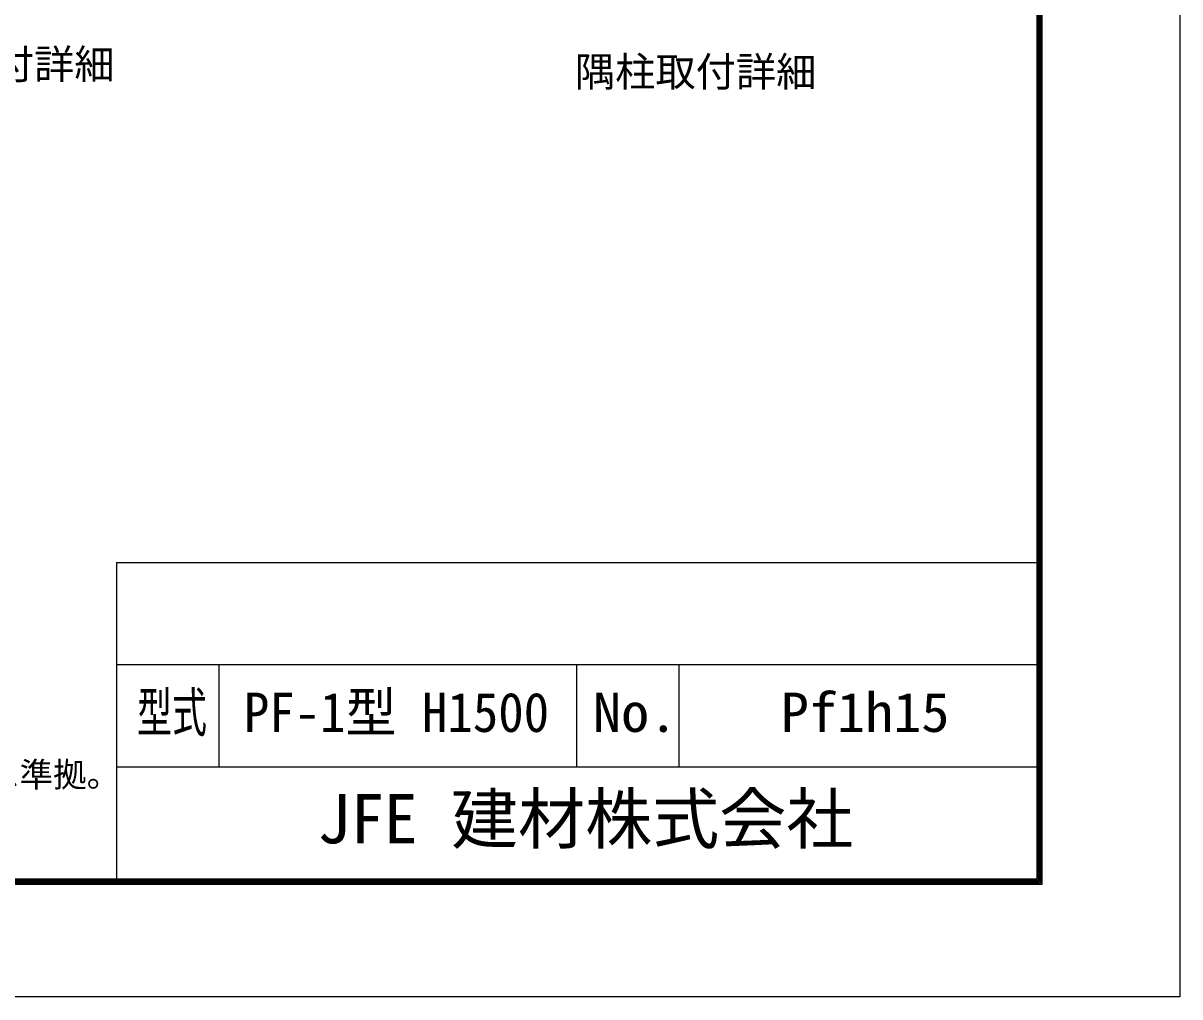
# Model space of a CAD drawing. Units: millimetres, scale not verified. Extents: x -4200 to 4200, y -2970 to 2970.
# Drawn here: x 1937 to 4200, y -2970 to -1065 of the extents above; entities that cross this region are included whole.
import ezdxf
from ezdxf.enums import TextEntityAlignment as Align

# ---------------------------------------------------------------- set-up
doc = ezdxf.new("R2010")
doc.units = ezdxf.units.MM
doc.header["$LTSCALE"] = 10
doc.layers.add('0-A_D-TTL-TXT', color=7, linetype='Continuous', lineweight=25)
doc.layers.add('0-C_D-TTL', color=7, linetype='Continuous', lineweight=25)
doc.styles.add('ＭＳ ゴシック', font='')
doc.styles.get('ＭＳ ゴシック').set_extended_font_data('MS Gothic')

msp = doc.modelspace()

# ---------------------------------------------------------------- linework, layer by layer
at = {"layer": '0-C_D-TTL'}
for p, q in [((2120, -2120), (2120, -2740)), ((2120, -2120), (3920, -2120)), ((2120, -2320), (3920, -2320)), ((2320, -2320), (2320, -2520)), ((3020, -2320), (3020, -2520)), ((3220, -2320), (3220, -2520)), ((2120, -2520), (3920, -2520))]:
    msp.add_line(p, q, dxfattribs=at)
at = {"layer": '0-C_D-TTL', "color": 2}
msp.add_lwpolyline([(-4200, 2970), (4200, 2970), (4200, -2970), (-4200, -2970)], close=True, dxfattribs=at)
at = {"layer": '0-C_D-TTL'}
for points in [[(-3930, 2750), (3930, 2750), (3930, -2750), (-3930, -2750)], [(-3927.5, 2747.5), (3927.5, 2747.5), (3927.5, -2747.5), (-3927.5, -2747.5)], [(-3925, 2745), (3925, 2745), (3925, -2745), (-3925, -2745)], [(-3922.5, 2742.5), (3922.5, 2742.5), (3922.5, -2742.5), (-3922.5, -2742.5)], [(-3920, 2740), (3920, 2740), (3920, -2740), (-3920, -2740)]]:
    msp.add_lwpolyline(points, close=True, dxfattribs=at)

# ---------------------------------------------------------------- texts
at = {"layer": '0-A_D-TTL-TXT', "style": 'ＭＳ ゴシック'}
for s, height, p in [('胴縁継手取付詳細', 57.7, (1486.39, -1191.65)), ('隅柱取付詳細', 57.7, (3016.71, -1206.38)), ('（設計条件）風荷重：昭和57年改正 建築基準法・同施行令に基づく風圧力に準拠。', 48.09, (-332.45, -2573.6)), ('JFE 建材株式会社', 96.19, (2512.38, -2698.5))]:
    msp.add_text(s, height=height, dxfattribs=at).set_placement(p, align=Align.BOTTOM_LEFT)
for s, width, p in [('型式', 0.65, (2160.27, -2474.8)), ('PF-1型 H1500', 0.95, (2368.93, -2474.8)), ('No.', 1.05, (3052, -2474.8)), ('Pf1h15', 1.05, (3419.33, -2474.8))]:
    msp.add_text(s, height=76.98, dxfattribs=dict(at, width=width)).set_placement(p, align=Align.BOTTOM_LEFT)

doc.saveas('drawing.dxf')
